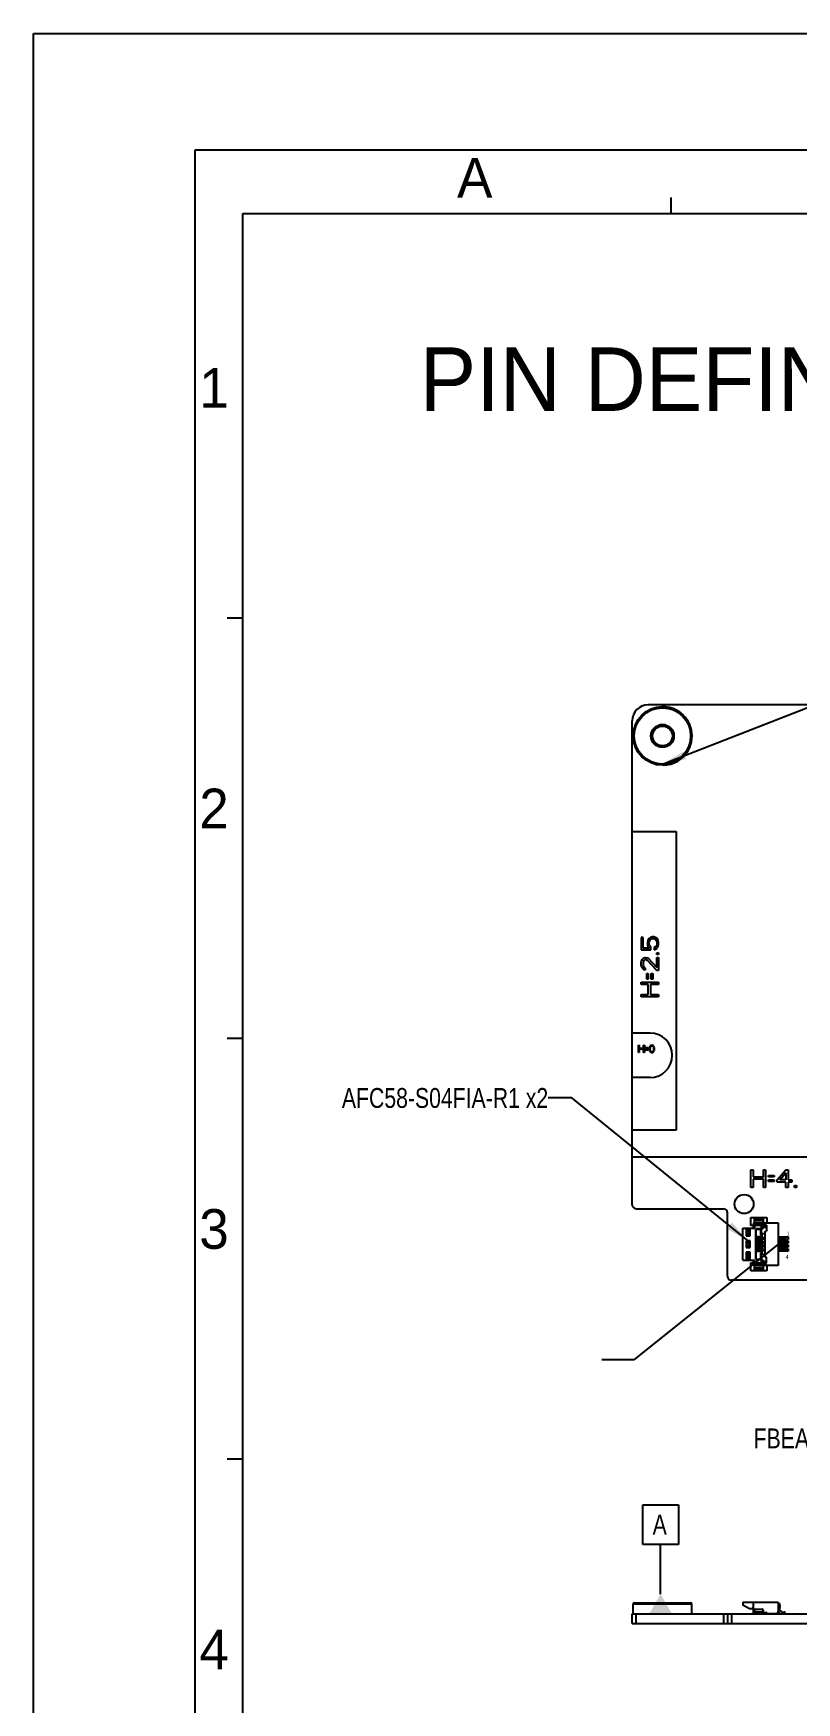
# Model space of a CAD drawing. Header units: millimetres. Extents: x 0 to 594, y 0 to 420.
# Drawn here: x 0 to 96.2, y 209.6 to 420 of the extents above; entities that cross this region are included whole.
import ezdxf

# ---------------------------------------------------------------- set-up
doc = ezdxf.new("R2010")
doc.units = ezdxf.units.MM
doc.header["$LTSCALE"] = 32.67
doc.layers.get('0').update_dxf_attribs({"linetype": 'CONTINUOUS'})
doc.layers.add('ASSEM_MEM', color=7, linetype='CONTINUOUS')
doc.styles.get("Standard").update_dxf_attribs({"font": 'txt', "width": 0.8})
doc.styles.add('TEXTSTYLE_2', font='txt')
doc.styles.add('TEXTSTYLE_7', font='ar_wgl__.ttf')
doc.dimstyles.get("Standard").update_dxf_attribs({"dimtxt": 2.5, "dimasz": 3, "dimexe": 1.5, "dimexo": 1.2, "dimtad": 1, "dimdsep": 46, "dimtxsty": 'STANDARD', "dimblk": '_FILLED', "dimblk1": '_FILLED', "dimblk2": '_FILLED', "dimcen": 0.09, "dimazin": 2, "dimtol": 1, "dimtp": 0.01, "dimtm": 0.01, "dimtfac": 1, "dimtofl": 0, "dimtmove": 0, "dimatfit": 3, "dimldrblk": '_FILLED', "dimfxl": 1, "dimtolj": 1, "dimarcsym": 0})

# ---------------------------------------------------------------- blocks, each defined once
blk = doc.blocks.new('_FILLED')
at = {"color": 0, "linetype": 'BYBLOCK'}
blk.add_solid([(0, 0), (-1, 0.167), (-1, -0.167)], dxfattribs=at)

msp = doc.modelspace()

# ---------------------------------------------------------------- linework, layer by layer
at = {"color": 7, "linetype": 'CONTINUOUS'}
for p, q in [((0, 0), (0, 420)), ((0, 420), (594, 420)), ((20.42, 20.31), (20.42, 405.31)), ((20.42, 405.31), (571.42, 405.31)), ((80.42, 397.31), (80.42, 399.31)), ((26.42, 28.31), (26.42, 397.31)), ((26.42, 397.31), (564.92, 397.31)), ((26.42, 346.31), (24.42, 346.31)), ((26.42, 293.31), (24.42, 293.31)), ((89.46, 265.37), (89.46, 269.43)), ((89.46, 269.43), (90.91, 269.43)), ((90.81, 270.1), (90.81, 269.8)), ((90.81, 270.1), (93.91, 270.1)), ((90.91, 269.7), (90.81, 269.8)), ((92.43, 269.8), (90.81, 269.8)), ((90.81, 269.54), (90.81, 269.69)), ((90.81, 269.69), (90.91, 269.69)), ((90.91, 269.54), (90.81, 269.54)), ((90.81, 269.43), (90.91, 269.53)), ((90.86, 269.54), (90.86, 269.54)), ((90.91, 269.54), (90.86, 269.54)), ((90.9, 269.69), (90.89, 269.72)), ((90.91, 269.77), (90.91, 269.43)), ((90.91, 269.77), (91.91, 269.77)), ((90.93, 270.1), (90.93, 270.6)), ((90.93, 270.6), (92.03, 270.6)), ((90.93, 270.45), (92.03, 270.45)), ((92.03, 270.35), (90.93, 270.35)), ((91.07, 269.32), (91.07, 265.48)), ((91.11, 269.28), (91.07, 269.32)), ((91.78, 269.32), (91.07, 269.32)), ((91.08, 270.6), (91.08, 270.45)), ((91.78, 269.77), (91.78, 269.32)), ((91.78, 269.32), (91.82, 269.28)), ((91.88, 270.45), (91.88, 270.6)), ((91.91, 269.77), (91.91, 269.28)), ((91.91, 269.7), (92.43, 269.7)), ((91.91, 269.69), (92.43, 269.69)), ((92.43, 269.54), (91.91, 269.54)), ((92.04, 269.54), (91.91, 269.54)), ((91.91, 269.53), (92.43, 269.53)), ((92.03, 270.6), (92.03, 270.1)), ((92.04, 269.54), (92.04, 269.54)), ((92.06, 269.69), (92.05, 269.7)), ((92.26, 269.69), (92.26, 269.7)), ((92.26, 269.53), (92.26, 269.54)), ((92.33, 269.54), (92.33, 269.69)), ((92.36, 269.69), (92.36, 269.54)), ((92.43, 269.8), (92.43, 269.05)), ((93.91, 270.1), (93.91, 264.7)), ((94.06, 267.5), (75.71, 252.83)), ((89.86, 269.28), (89.86, 268.43)), ((90.36, 269.28), (89.86, 269.28)), ((89.86, 268.43), (90.36, 268.43)), ((89.86, 267.83), (89.86, 266.98)), ((90.36, 267.83), (89.86, 267.83)), ((89.91, 269.23), (89.91, 269.18)), ((89.91, 269.23), (90.31, 269.23)), ((89.91, 269.18), (90.09, 269.18)), ((89.91, 268.87), (89.91, 268.82)), ((89.91, 268.87), (90.31, 268.73)), ((90.01, 268.78), (89.91, 268.82)), ((90.31, 268.67), (89.91, 268.53)), ((89.91, 268.58), (90.01, 268.62)), ((89.91, 268.58), (89.91, 268.53)), ((89.91, 267.75), (89.91, 267.42)), ((89.98, 267.75), (89.91, 267.75)), ((89.91, 267.42), (89.96, 267.42)), ((89.91, 267.22), (89.91, 267.17)), ((90.11, 267.22), (89.91, 267.22)), ((89.96, 267.42), (89.96, 267.7)), ((90.25, 267.42), (89.96, 267.7)), ((89.98, 267.75), (90.26, 267.46)), ((90.01, 268.78), (90.01, 268.62)), ((90.04, 268.77), (90.04, 268.62)), ((90.27, 268.7), (90.04, 268.77)), ((90.04, 268.62), (90.27, 268.7)), ((90.09, 269.18), (90.09, 268.97)), ((90.09, 268.97), (90.15, 268.97)), ((90.11, 267.22), (90.31, 267.35)), ((90.15, 269.18), (90.15, 268.97)), ((90.15, 269.18), (90.26, 269.18)), ((90.31, 267.3), (90.15, 267.19)), ((90.25, 267.42), (90.31, 267.42)), ((90.26, 269.18), (90.26, 268.93)), ((90.26, 268.93), (90.31, 268.93)), ((90.26, 267.75), (90.26, 267.46)), ((90.31, 267.75), (90.26, 267.75)), ((90.31, 269.23), (90.31, 268.93)), ((90.31, 268.73), (90.31, 268.67)), ((90.31, 267.42), (90.31, 267.75)), ((90.31, 267.3), (90.31, 267.35)), ((90.36, 268.43), (90.36, 269.28)), ((90.36, 266.98), (90.36, 267.83)), ((91.11, 265.52), (91.11, 269.28)), ((91.11, 269.28), (91.91, 269.28)), ((91.26, 268.3), (91.26, 268.01)), ((91.76, 268.3), (91.26, 268.3)), ((91.26, 268.25), (91.77, 268.25)), ((91.77, 268.06), (91.26, 268.06)), ((91.26, 268.01), (91.76, 268.01)), ((91.26, 267.8), (91.26, 267.51)), ((91.76, 267.8), (91.26, 267.8)), ((91.26, 267.75), (91.77, 267.75)), ((91.77, 267.56), (91.26, 267.56)), ((91.26, 267.51), (91.76, 267.51)), ((91.26, 267.3), (91.26, 267.01)), ((91.76, 267.3), (91.26, 267.3)), ((91.77, 267.25), (91.26, 267.25)), ((91.46, 268.08), (91.46, 268.23)), ((91.46, 268.23), (92.26, 268.23)), ((91.46, 268.08), (92.26, 268.08)), ((91.46, 267.58), (91.46, 267.73)), ((91.46, 267.73), (92.26, 267.73)), ((91.46, 267.58), (92.26, 267.58)), ((91.46, 267.08), (91.46, 267.23)), ((92.26, 267.23), (91.46, 267.23)), ((91.52, 268.23), (91.52, 268.08)), ((91.52, 267.73), (91.52, 267.58)), ((91.52, 267.23), (91.52, 267.08)), ((91.69, 269.28), (91.69, 268.56)), ((91.69, 268.56), (91.88, 268.56)), ((91.76, 268.56), (91.76, 268.3)), ((91.76, 268.3), (91.77, 268.25)), ((91.77, 268.06), (91.76, 268.01)), ((91.76, 268.01), (91.76, 267.8)), ((91.76, 267.8), (91.77, 267.75)), ((91.77, 267.56), (91.76, 267.51)), ((91.76, 267.51), (91.76, 267.3)), ((91.76, 267.3), (91.77, 267.25)), ((91.77, 268.25), (91.77, 268.23)), ((91.77, 268.08), (91.77, 268.06)), ((91.77, 267.75), (91.77, 267.73)), ((91.77, 267.58), (91.77, 267.56)), ((91.77, 267.25), (91.77, 267.23)), ((91.78, 269.28), (91.78, 268.56)), ((92.26, 268.7), (91.78, 268.7)), ((91.88, 268.23), (91.88, 268.56)), ((91.88, 267.73), (91.88, 268.08)), ((91.88, 267.23), (91.88, 267.58)), ((92.26, 265.75), (92.26, 269.05)), ((92.26, 269.05), (92.43, 269.05)), ((93.91, 268.23), (94.76, 268.23)), ((93.91, 268.08), (94.76, 268.08)), ((93.91, 267.73), (94.76, 267.73)), ((93.91, 267.58), (94.76, 267.58)), ((93.91, 267.23), (94.76, 267.23)), ((94.06, 268.23), (94.06, 268.08)), ((94.06, 267.73), (94.06, 267.58)), ((94.06, 267.08), (94.06, 267.23)), ((94.11, 268.19), (94.07, 268.23)), ((94.07, 268.08), (94.11, 268.11)), ((94.11, 267.69), (94.07, 267.73)), ((94.07, 267.58), (94.11, 267.61)), ((94.11, 267.19), (94.07, 267.23)), ((94.08, 268.23), (94.08, 268.22)), ((94.08, 268.09), (94.08, 268.08)), ((94.08, 267.73), (94.08, 267.72)), ((94.08, 267.59), (94.08, 267.58)), ((94.08, 267.23), (94.08, 267.22)), ((94.11, 268.19), (94.11, 268.11)), ((94.11, 267.69), (94.11, 267.61)), ((94.31, 268.08), (94.31, 268.23)), ((94.31, 267.58), (94.31, 267.73)), ((94.31, 267.08), (94.31, 267.23)), ((94.37, 268.23), (94.37, 268.08)), ((94.37, 267.73), (94.37, 267.58)), ((94.37, 267.23), (94.37, 267.08)), ((94.66, 268.08), (94.66, 268.23)), ((94.66, 267.58), (94.66, 267.73)), ((94.66, 267.08), (94.66, 267.23)), ((94.76, 268.23), (94.76, 268.08)), ((94.76, 267.73), (94.76, 267.58)), ((94.76, 267.23), (94.76, 267.08)), ((89.46, 265.37), (90.91, 265.37)), ((89.86, 266.98), (90.36, 266.98)), ((89.86, 266.37), (89.86, 265.52)), ((90.36, 266.37), (89.86, 266.37)), ((89.86, 265.52), (90.36, 265.52)), ((89.91, 267.17), (90.11, 267.17)), ((89.91, 266.13), (89.92, 266.18)), ((89.92, 266.08), (89.91, 266.13)), ((89.91, 265.72), (89.91, 265.67)), ((90.03, 265.72), (89.91, 265.72)), ((89.91, 265.67), (90.03, 265.67)), ((89.92, 266.18), (89.94, 266.22)), ((89.94, 266.04), (89.92, 266.08)), ((89.94, 266.22), (89.97, 266.25)), ((89.97, 266.02), (89.94, 266.04)), ((89.96, 266.17), (89.95, 266.13)), ((89.95, 266.13), (89.96, 266.09)), ((89.98, 266.2), (89.96, 266.17)), ((89.96, 266.09), (89.98, 266.07)), ((89.97, 266.25), (90, 266.27)), ((90, 266), (89.97, 266.02)), ((90.03, 266.23), (89.98, 266.2)), ((89.98, 266.07), (90.03, 266.03)), ((90, 266.27), (90.03, 266.27)), ((90.03, 265.99), (90, 266)), ((90.03, 266.27), (90.07, 266.28)), ((90.08, 266.24), (90.03, 266.23)), ((90.03, 266.03), (90.08, 266.02)), ((90.07, 265.98), (90.03, 265.99)), ((90.03, 265.92), (90.03, 265.72)), ((90.08, 265.92), (90.03, 265.92)), ((90.03, 265.67), (90.03, 265.58)), ((90.03, 265.58), (90.08, 265.58)), ((90.15, 266.28), (90.07, 266.28)), ((90.07, 265.98), (90.15, 265.98)), ((90.14, 266.24), (90.08, 266.24)), ((90.08, 266.02), (90.14, 266.02)), ((90.08, 265.92), (90.31, 265.72)), ((90.08, 265.86), (90.08, 265.72)), ((90.24, 265.72), (90.08, 265.86)), ((90.08, 265.72), (90.24, 265.72)), ((90.08, 265.58), (90.08, 265.67)), ((90.08, 265.67), (90.31, 265.67)), ((90.31, 267.04), (90.11, 267.17)), ((90.19, 266.23), (90.14, 266.24)), ((90.14, 266.02), (90.19, 266.03)), ((90.15, 267.19), (90.31, 267.09)), ((90.15, 266.28), (90.19, 266.27)), ((90.19, 265.99), (90.15, 265.98)), ((90.19, 266.27), (90.21, 266.27)), ((90.24, 266.2), (90.19, 266.23)), ((90.19, 266.03), (90.24, 266.07)), ((90.21, 266), (90.19, 265.99)), ((90.21, 266.27), (90.25, 266.25)), ((90.25, 266.02), (90.21, 266)), ((90.26, 266.17), (90.24, 266.2)), ((90.24, 266.07), (90.26, 266.09)), ((90.25, 266.25), (90.27, 266.22)), ((90.27, 266.04), (90.25, 266.02)), ((90.26, 266.13), (90.26, 266.17)), ((90.26, 266.09), (90.26, 266.13)), ((90.27, 266.22), (90.3, 266.18)), ((90.3, 266.08), (90.27, 266.04)), ((90.3, 266.18), (90.31, 266.13)), ((90.31, 266.13), (90.3, 266.08)), ((90.31, 267.04), (90.31, 267.09)), ((90.31, 265.67), (90.31, 265.72)), ((90.36, 265.52), (90.36, 266.37)), ((90.91, 265.27), (90.81, 265.37)), ((90.81, 265.11), (90.81, 265.26)), ((90.81, 265.26), (90.91, 265.26)), ((90.91, 265.11), (90.81, 265.11)), ((90.81, 265), (90.91, 265.1)), ((90.86, 265.26), (90.86, 265.26)), ((90.91, 265.26), (90.86, 265.26)), ((90.89, 265.09), (90.9, 265.11)), ((90.91, 265.03), (90.91, 265.37)), ((91.11, 265.52), (91.07, 265.48)), ((91.07, 265.48), (91.78, 265.48)), ((91.11, 265.52), (91.91, 265.52)), ((91.26, 267.06), (91.77, 267.06)), ((91.26, 267.01), (91.76, 267.01)), ((91.26, 266.8), (91.26, 266.51)), ((91.76, 266.8), (91.26, 266.8)), ((91.77, 266.75), (91.26, 266.75)), ((91.26, 266.56), (91.77, 266.56)), ((91.26, 266.51), (91.76, 266.51)), ((91.46, 267.08), (92.26, 267.08)), ((91.46, 266.58), (91.46, 266.73)), ((92.26, 266.73), (91.46, 266.73)), ((91.46, 266.58), (92.26, 266.58)), ((91.52, 266.73), (91.52, 266.58)), ((91.69, 266.25), (91.69, 265.52)), ((91.69, 266.25), (91.88, 266.25)), ((91.77, 267.06), (91.76, 267.01)), ((91.76, 267.01), (91.76, 266.8)), ((91.76, 266.8), (91.77, 266.75)), ((91.77, 266.56), (91.76, 266.51)), ((91.76, 266.51), (91.76, 266.25)), ((91.77, 267.08), (91.77, 267.06)), ((91.77, 266.73), (91.77, 266.75)), ((91.77, 266.56), (91.77, 266.58)), ((91.78, 265.52), (91.78, 266.25)), ((92.26, 266.1), (91.78, 266.1)), ((91.78, 265.48), (91.82, 265.52)), ((91.78, 265.48), (91.78, 265.03)), ((91.88, 266.73), (91.88, 267.08)), ((91.88, 266.25), (91.88, 266.58)), ((91.91, 265.03), (91.91, 265.52)), ((91.91, 265.27), (92.43, 265.27)), ((92.04, 265.26), (91.91, 265.26)), ((91.91, 265.26), (92.43, 265.26)), ((92.43, 265.11), (91.91, 265.11)), ((91.91, 265.1), (92.43, 265.1)), ((92.04, 265.26), (92.04, 265.26)), ((92.05, 265.1), (92.06, 265.11)), ((92.43, 265.75), (92.26, 265.75)), ((92.26, 265.26), (92.26, 265.27)), ((92.26, 265.1), (92.26, 265.11)), ((92.33, 265.11), (92.33, 265.26)), ((92.36, 265.26), (92.36, 265.11)), ((92.43, 265), (92.43, 265.75)), ((93.91, 267.08), (94.76, 267.08)), ((93.91, 266.73), (94.76, 266.73)), ((93.91, 266.58), (94.76, 266.58)), ((94.06, 266.58), (94.06, 266.73)), ((94.07, 267.08), (94.11, 267.11)), ((94.11, 266.69), (94.07, 266.73)), ((94.07, 266.58), (94.11, 266.61)), ((94.08, 267.09), (94.08, 267.08)), ((94.08, 266.73), (94.08, 266.72)), ((94.08, 266.59), (94.08, 266.58)), ((94.11, 267.19), (94.11, 267.11)), ((94.11, 266.69), (94.11, 266.61)), ((94.31, 266.58), (94.31, 266.73)), ((94.37, 266.73), (94.37, 266.58)), ((94.66, 266.58), (94.66, 266.73)), ((94.76, 266.73), (94.76, 266.58)), ((90.81, 264.7), (90.81, 265)), ((90.81, 265), (92.43, 265)), ((93.91, 264.7), (90.81, 264.7)), ((90.91, 265.03), (91.91, 265.03)), ((90.93, 264.2), (90.93, 264.7)), ((90.93, 264.45), (92.03, 264.45)), ((90.93, 264.35), (92.03, 264.35)), ((90.93, 264.2), (92.03, 264.2)), ((91.08, 264.35), (91.08, 264.2)), ((91.88, 264.2), (91.88, 264.35)), ((92.03, 264.7), (92.03, 264.2)), ((75.71, 252.83), (71.68, 252.83)), ((26.42, 240.31), (24.42, 240.31)), ((76.83, 229.54), (76.83, 234.54)), ((76.83, 234.54), (81.33, 234.54)), ((81.33, 234.54), (81.33, 229.54)), ((81.33, 229.54), (76.83, 229.54)), ((79.08, 223.29), (79.08, 229.54)), ((75.62, 220.79), (75.62, 222.04)), ((75.62, 222.04), (83.02, 222.04)), ((75.77, 222.19), (82.87, 222.19)), ((83.02, 220.79), (83.02, 222.04)), ((89.46, 222.29), (89.46, 221.89)), ((89.46, 222.29), (93.91, 222.29)), ((90.27, 221.42), (89.46, 221.89)), ((90.71, 221.42), (90.27, 221.42)), ((90.71, 221.64), (90.71, 221.42)), ((90.71, 221.64), (90.81, 221.64)), ((90.81, 221.47), (90.71, 221.47)), ((90.81, 220.84), (90.81, 222.29)), ((90.93, 220.94), (90.81, 220.94)), ((90.91, 220.91), (90.91, 220.84)), ((90.93, 220.79), (90.93, 221.24)), ((90.93, 221.04), (92.03, 221.04)), ((91.08, 221.39), (91.88, 221.39)), ((92.03, 221.24), (92.03, 220.79)), ((92.51, 220.94), (92.03, 220.94)), ((92.46, 220.93), (92.46, 220.86)), ((92.51, 220.84), (92.51, 220.94)), ((93.76, 220.96), (93.76, 220.84)), ((93.91, 220.96), (93.76, 220.96)), ((93.91, 222.29), (93.91, 220.96)), ((93.91, 222.11), (94.06, 222.11)), ((94.06, 222.11), (94.06, 221.97)), ((94.06, 221.56), (94.06, 221.34)), ((94.07, 221.92), (94.07, 221.6)), ((94.08, 221.28), (94.31, 221.05)), ((94.11, 221.89), (94.11, 221.63)), ((94.37, 221.03), (94.66, 221.03)), ((94.76, 220.93), (94.76, 220.89)), ((90.81, 220.84), (90.91, 220.84)), ((92.04, 220.79), (92.05, 220.83)), ((92.05, 220.84), (93.76, 220.84)), ((94.19, 220.81), (94.1, 220.9))]:
    msp.add_line(p, q, dxfattribs=at)
for points in [[(90.91, 220.82), (90.92, 220.85), (90.91, 220.89), (90.9, 220.93), (90.9, 220.94)], [(92.05, 220.83), (92.06, 220.89), (92.06, 220.94)], [(90.86, 220.79), (90.89, 220.79), (90.91, 220.82)]]:
    msp.add_lwpolyline(points, dxfattribs=at)
for radius in [3.7, 3.55, 1.45, 1.25]:
    msp.add_circle((79.32, 331.45), radius, dxfattribs=at)
for centre, radius, start, end in [((75.77, 222.04), 0.15, 90, 180), ((82.87, 222.04), 0.15, 0, 89.9999), ((91.08, 221.24), 0.15, 90, 180), ((91.88, 221.24), 0.15, 0, 90), ((93.86, 220.94), 0.1, 180, 328.7353), ((94.03, 220.83), 0.1, 45, 148.7353), ((94.14, 221.97), 0.08, 180, 247.9757), ((94.14, 221.56), 0.08, 112.0243, 180), ((94.14, 221.34), 0.08, 180, 225), ((94.37, 221.11), 0.08, 225, 270), ((94.66, 220.93), 0.1, 0, 90)]:
    msp.add_arc(centre, radius, start, end, dxfattribs=at)
msp.add_solid([(77.64, 220.79), (80.52, 220.79), (79.08, 223.29)], dxfattribs=at)
at = {"layer": 'ASSEM_MEM', "color": 7, "linetype": 'CONTINUOUS'}
for p, q in [((127.96, 335.35), (77.51, 335.35)), ((75.51, 319.41), (75.51, 333.35)), ((75.51, 294), (75.51, 319.41)), ((75.51, 319.41), (81.06, 319.41)), ((81.06, 319.41), (81.06, 281.76)), ((76.63, 306.05), (76.63, 304.49)), ((76.87, 306.05), (76.63, 306.05)), ((76.87, 304.72), (76.87, 306.05)), ((77.48, 305.69), (77.43, 305.46)), ((77.43, 305.46), (77.43, 305.18)), ((77.43, 305.18), (77.48, 304.95)), ((77.62, 305.91), (77.48, 305.69)), ((77.8, 306.05), (77.62, 305.91)), ((77.66, 305.46), (77.71, 305.64)), ((77.66, 305.18), (77.66, 305.46)), ((77.71, 305), (77.66, 305.18)), ((77.71, 305.64), (77.8, 305.78)), ((78.04, 306.14), (77.8, 306.05)), ((77.8, 305.78), (77.95, 305.87)), ((77.95, 305.87), (78.09, 305.91)), ((78.23, 306.14), (78.04, 306.14)), ((78.09, 305.91), (78.18, 305.91)), ((78.18, 305.91), (78.32, 305.87)), ((78.46, 306.05), (78.23, 306.14)), ((78.32, 305.87), (78.46, 305.78)), ((78.65, 305.91), (78.46, 306.05)), ((78.46, 305.78), (78.55, 305.64)), ((78.55, 305.64), (78.6, 305.46)), ((78.6, 305.18), (78.55, 305)), ((78.6, 305.46), (78.6, 305.18)), ((78.79, 305.69), (78.65, 305.91)), ((78.83, 305.46), (78.79, 305.69)), ((78.79, 304.95), (78.83, 305.18)), ((78.83, 305.18), (78.83, 305.46)), ((76.63, 304.49), (77.85, 304.49)), ((76.63, 302.84), (76.68, 303.12)), ((76.68, 303.12), (76.78, 303.3)), ((76.78, 303.3), (76.96, 303.49)), ((77.62, 304.72), (76.87, 304.72)), ((76.92, 303.03), (76.87, 302.8)), ((77.01, 303.16), (76.92, 303.03)), ((76.96, 303.49), (77.15, 303.53)), ((77.15, 303.26), (77.01, 303.16)), ((77.15, 303.53), (77.24, 303.53)), ((77.24, 303.26), (77.15, 303.26)), ((77.24, 303.53), (77.43, 303.49)), ((77.43, 303.16), (77.24, 303.26)), ((77.43, 303.49), (77.57, 303.39)), ((78.6, 301.88), (77.43, 303.16)), ((77.48, 304.95), (77.62, 304.72)), ((77.57, 303.39), (78.6, 302.25)), ((77.85, 304.81), (77.71, 305)), ((77.85, 304.49), (77.85, 304.81)), ((78.46, 304.86), (78.27, 304.77)), ((78.27, 304.77), (78.27, 304.49)), ((78.27, 304.49), (78.46, 304.59)), ((78.55, 305), (78.46, 304.86)), ((78.46, 304.59), (78.65, 304.72)), ((78.6, 303.9), (78.6, 304.13)), ((78.6, 304.13), (78.83, 304.13)), ((78.83, 303.9), (78.6, 303.9)), ((78.6, 302.25), (78.6, 303.53)), ((78.6, 303.53), (78.83, 303.53)), ((78.65, 304.72), (78.79, 304.95)), ((78.83, 304.13), (78.83, 303.9)), ((78.83, 303.53), (78.83, 301.88)), ((76.63, 302.66), (76.63, 302.84)), ((76.68, 302.34), (76.63, 302.66)), ((76.78, 302.16), (76.68, 302.34)), ((76.96, 301.97), (76.78, 302.16)), ((76.87, 302.8), (76.87, 302.61)), ((76.87, 302.61), (76.92, 302.39)), ((76.92, 302.39), (77.01, 302.25)), ((77.15, 301.93), (76.96, 301.97)), ((77.01, 302.25), (77.15, 302.16)), ((77.15, 302.16), (77.15, 301.93)), ((77.34, 300.78), (77.34, 301.51)), ((77.34, 301.51), (77.52, 301.51)), ((77.52, 301.51), (77.52, 300.78)), ((77.9, 300.78), (77.9, 301.51)), ((77.9, 301.51), (78.09, 301.51)), ((78.09, 301.51), (78.09, 300.78)), ((78.83, 301.88), (78.6, 301.88)), ((76.63, 300.14), (76.63, 300.41)), ((76.63, 300.41), (78.83, 300.41)), ((77.52, 300.14), (76.63, 300.14)), ((76.63, 298.58), (76.63, 298.86)), ((76.63, 298.86), (77.52, 298.86)), ((77.52, 300.78), (77.34, 300.78)), ((77.52, 298.86), (77.52, 300.14)), ((77.8, 300.14), (77.8, 298.86)), ((78.83, 300.14), (77.8, 300.14)), ((77.8, 298.86), (78.83, 298.86)), ((78.09, 300.78), (77.9, 300.78)), ((78.83, 300.41), (78.83, 300.14)), ((78.83, 298.86), (78.83, 298.58)), ((78.83, 298.58), (76.63, 298.58)), ((75.51, 288.4), (75.51, 294)), ((77.76, 294), (75.51, 294)), ((76.28, 291.55), (76.28, 292.46)), ((76.28, 292.46), (76.4, 292.46)), ((76.4, 292.46), (76.4, 292.09)), ((76.93, 292.09), (76.93, 292.46)), ((76.93, 292.46), (77.04, 292.46)), ((77.04, 292.46), (77.04, 291.55)), ((77.99, 292.46), (77.88, 292.44)), ((78.1, 292.44), (77.99, 292.46)), ((76.4, 291.55), (76.28, 291.55)), ((76.4, 292.09), (76.93, 292.09)), ((76.4, 291.97), (76.4, 291.55)), ((76.93, 291.97), (76.4, 291.97)), ((76.93, 291.55), (76.93, 291.97)), ((77.04, 291.55), (76.93, 291.55)), ((77.19, 292.09), (77.19, 292.17)), ((77.19, 292.17), (77.5, 292.17)), ((77.5, 292.09), (77.19, 292.09)), ((77.19, 291.86), (77.19, 291.93)), ((77.19, 291.93), (77.5, 291.93)), ((77.5, 291.86), (77.19, 291.86)), ((77.5, 292.17), (77.5, 292.09)), ((77.5, 291.93), (77.5, 291.86)), ((77.67, 292.19), (77.65, 292.09)), ((77.65, 292.09), (77.65, 291.92)), ((77.65, 291.92), (77.67, 291.82)), ((77.69, 292.24), (77.67, 292.19)), ((77.67, 291.82), (77.69, 291.76)), ((77.72, 292.32), (77.69, 292.24)), ((77.69, 291.76), (77.72, 291.68)), ((77.78, 292.38), (77.72, 292.32)), ((77.72, 291.68), (77.78, 291.63)), ((77.76, 292.19), (77.74, 292.07)), ((77.74, 292.07), (77.74, 291.93)), ((77.74, 291.93), (77.76, 291.82)), ((77.84, 292.3), (77.76, 292.19)), ((77.76, 291.82), (77.84, 291.7)), ((77.88, 292.44), (77.78, 292.38)), ((77.78, 291.63), (77.88, 291.57)), ((77.89, 292.34), (77.84, 292.3)), ((77.84, 291.7), (77.89, 291.66)), ((77.88, 291.57), (77.99, 291.55)), ((77.99, 292.36), (77.89, 292.34)), ((77.89, 291.66), (77.99, 291.64)), ((78.08, 292.34), (77.99, 292.36)), ((77.99, 291.64), (78.08, 291.66)), ((77.99, 291.55), (78.1, 291.57)), ((78.14, 292.3), (78.08, 292.34)), ((78.08, 291.66), (78.14, 291.7)), ((78.2, 292.38), (78.1, 292.44)), ((78.1, 291.57), (78.2, 291.63)), ((78.22, 292.19), (78.14, 292.3)), ((78.14, 291.7), (78.22, 291.82)), ((78.25, 292.32), (78.2, 292.38)), ((78.2, 291.63), (78.25, 291.68)), ((78.24, 292.07), (78.22, 292.19)), ((78.22, 291.82), (78.24, 291.93)), ((78.24, 291.93), (78.24, 292.07)), ((78.29, 292.24), (78.25, 292.32)), ((78.25, 291.68), (78.29, 291.76)), ((78.31, 292.19), (78.29, 292.24)), ((78.29, 291.76), (78.31, 291.82)), ((78.33, 292.09), (78.31, 292.19)), ((78.31, 291.82), (78.33, 291.92)), ((78.33, 291.92), (78.33, 292.09)), ((75.51, 281.76), (75.51, 288.4)), ((77.76, 288.4), (75.51, 288.4)), ((75.51, 272.35), (75.51, 281.76)), ((81.06, 281.76), (75.51, 281.76)), ((75.51, 278.42), (167.26, 278.42)), ((90.48, 274.55), (90.48, 276.75)), ((90.48, 276.75), (90.75, 276.75)), ((90.75, 276.75), (90.75, 275.86)), ((90.75, 275.86), (92.04, 275.86)), ((92.04, 275.86), (92.04, 276.75)), ((92.04, 276.75), (92.31, 276.75)), ((92.31, 276.75), (92.31, 274.55)), ((92.68, 275.86), (92.68, 276.05)), ((92.68, 276.05), (93.41, 276.05)), ((93.41, 275.86), (92.68, 275.86)), ((93.41, 276.05), (93.41, 275.86)), ((93.78, 275.49), (94.88, 276.75)), ((94.1, 275.49), (94.88, 276.38)), ((94.88, 276.75), (95.15, 276.75)), ((94.88, 276.38), (94.88, 275.49)), ((95.15, 276.75), (95.15, 275.49)), ((90.75, 274.55), (90.48, 274.55)), ((90.75, 275.58), (90.75, 274.55)), ((92.04, 275.58), (90.75, 275.58)), ((92.04, 274.55), (92.04, 275.58)), ((92.31, 274.55), (92.04, 274.55)), ((92.68, 275.3), (92.68, 275.49)), ((92.68, 275.49), (93.41, 275.49)), ((93.41, 275.3), (92.68, 275.3)), ((93.41, 275.49), (93.41, 275.3)), ((93.78, 275.21), (93.78, 275.49)), ((94.88, 275.21), (93.78, 275.21)), ((94.88, 275.49), (94.1, 275.49)), ((94.88, 274.55), (94.88, 275.21)), ((95.15, 274.55), (94.88, 274.55)), ((95.15, 275.49), (95.61, 275.49)), ((95.15, 275.21), (95.15, 274.55)), ((95.61, 275.21), (95.15, 275.21)), ((95.61, 275.49), (95.61, 275.21)), ((95.98, 274.55), (95.98, 274.79)), ((95.98, 274.79), (96.21, 274.79)), ((96.21, 274.55), (95.98, 274.55)), ((96.21, 274.79), (96.21, 274.55)), ((76.01, 271.85), (87.01, 271.85)), ((87.51, 263.35), (87.51, 271.35)), ((90.46, 269.75), (90.46, 270.75)), ((90.46, 270.75), (92.46, 270.75)), ((90.86, 269.75), (90.46, 269.75)), ((92.46, 270.75), (92.46, 270.1)), ((94.06, 268.23), (94.06, 268.3)), ((94.06, 268.3), (95.16, 268.3)), ((94.06, 268), (94.06, 268.08)), ((95.16, 268), (94.06, 268)), ((94.06, 267.73), (94.06, 267.8)), ((94.06, 267.8), (95.16, 267.8)), ((94.06, 267.5), (94.06, 267.58)), ((95.16, 267.5), (94.06, 267.5)), ((94.06, 267.23), (94.06, 267.3)), ((94.06, 267.3), (95.16, 267.3)), ((95.16, 268.3), (95.16, 268)), ((95.16, 267.8), (95.16, 267.5)), ((95.16, 267.3), (95.16, 267)), ((94.06, 267), (94.06, 267.08)), ((95.16, 267), (94.06, 267)), ((94.06, 266.73), (94.06, 266.8)), ((94.06, 266.8), (95.16, 266.8)), ((94.06, 266.5), (94.06, 266.58)), ((95.16, 266.5), (94.06, 266.5)), ((95.16, 266.8), (95.16, 266.5)), ((90.46, 264.05), (90.46, 265.05)), ((90.46, 265.05), (90.86, 265.05)), ((92.46, 264.05), (90.46, 264.05)), ((92.46, 264.7), (92.46, 264.05)), ((104.46, 262.85), (88.01, 262.85)), ((75.51, 219.59), (75.51, 220.79)), ((75.51, 220.79), (194.16, 220.79)), ((75.51, 219.59), (194.16, 219.59)), ((76.01, 219.59), (76.01, 220.79)), ((87.01, 220.79), (87.01, 219.59)), ((87.51, 220.79), (87.51, 219.59)), ((88.01, 220.79), (88.01, 219.59))]:
    msp.add_line(p, q, dxfattribs=at)
msp.add_circle((89.61, 272.45), 1.2, dxfattribs=at)
for centre, radius, start, end in [((77.51, 333.35), 2, 90, 180), ((79.32, 331.45), 3.7, 271.2, 91.2), ((77.76, 291.2), 2.8, 270, 90), ((76.01, 272.35), 0.5, 180, 270), ((87.01, 271.35), 0.5, 0, 90), ((88.01, 263.35), 0.5, 180, 270)]:
    msp.add_arc(centre, radius, start, end, dxfattribs=at)

# ---------------------------------------------------------------- texts
at = {"color": 7, "linetype": 'CONTINUOUS', "attachment_point": 1, "line_spacing_factor": 0.9}
for s, insert, char_height, width, style in [('A', (53.42, 404.31), 5, 5, 'TEXTSTYLE_2'), ('PIN DEFINITION', (48.69, 380.42), 8, 84.8773, 'TEXTSTYLE_7'), ('1', (20.92, 377.81), 5, 5, 'TEXTSTYLE_2'), ('2', (20.92, 324.81), 5, 5, 'TEXTSTYLE_2'), ('3', (20.92, 271.81), 5, 5, 'TEXTSTYLE_2'), ('4', (20.92, 218.81), 5, 5, 'TEXTSTYLE_2')]:
    msp.add_mtext(s, dxfattribs=dict(at, insert=insert, char_height=char_height, width=width, style=style))
at = {"color": 7, "linetype": 'CONTINUOUS', "line_spacing_factor": 0.9}
for s, insert, char_height, width, attachment_point in [('AFC58-S04FIA-R1 x2', (64.91, 287.07), 2.5, 36, 3), ('1', (94.96, 268.97), 0.5, 0.4, 1), ('4', (94.84, 266.03), 0.5, 0.4, 1), ('FBEAM STANDOFF', (115.18, 244.16), 2.5, 28, 3), ('A', (78.08, 233.29), 2.5, 2, 1)]:
    msp.add_mtext(s, dxfattribs=dict(at, insert=insert, char_height=char_height, width=width, attachment_point=attachment_point))

# ---------------------------------------------------------------- leaders
at = {"color": 7, "linetype": 'CONTINUOUS'}
for points in [[(79.31, 327.9), (127.46, 346.71), (130.46, 346.71)], [(90.11, 267.83), (67.91, 285.82), (64.91, 285.82)]]:
    msp.add_leader(points, dimstyle='STANDARD', override={"dimtad": 0}, dxfattribs=at)

doc.saveas('drawing.dxf')
